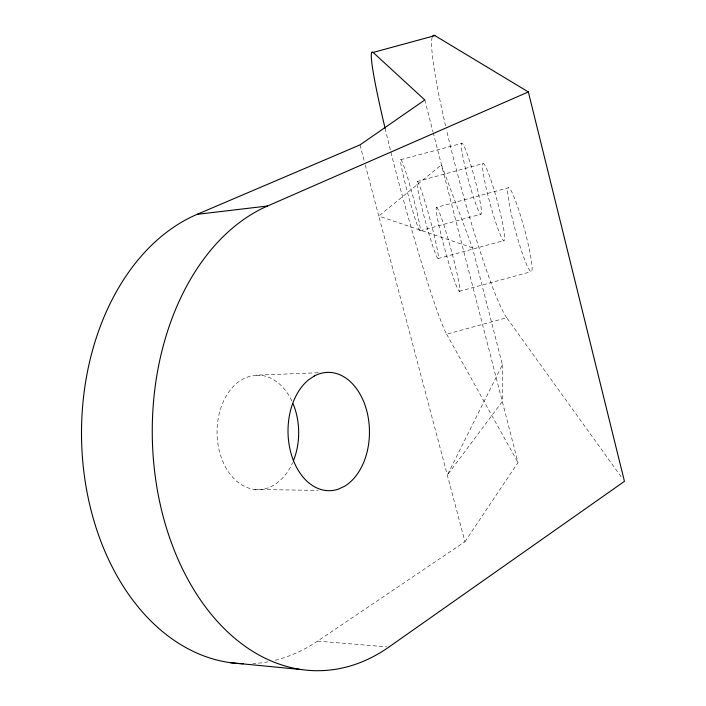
<?xml version="1.0" encoding="UTF-8"?>
<svg xmlns="http://www.w3.org/2000/svg" width="706" height="706" viewBox="0 0 706 706"><rect width="100%" height="100%" fill="white"/><g stroke="black" fill="none" stroke-linecap="round" stroke-linejoin="round"><path stroke-width="0.53" stroke-dasharray="3.53 2.65" d="M502.398 364.684L502.31 401.502L447.33 475.094L502.398 364.684L472.473 247.806L441.471 164.807L378.795 216.062L464.954 541.723L317.612 641.092A229.706 164.207 89.6 0 1 274.387 660.454M464.954 541.723L518.001 462.562L433.272 132.922M400.77 159.644L401.193 159.927A36.871 2.136 74.8 0 1 414.025 200.398A36.871 2.136 74.8 0 1 419.567 230.341L418.87 229.018A36.871 2.136 74.8 0 1 406.859 190.064A36.871 2.136 74.8 0 1 400.77 159.644L462.306 143.256A36.862 3.248 74.9 0 1 475.994 183.489A36.862 3.248 74.9 0 1 480.248 213.777L479.4 212.488A36.862 3.248 74.9 0 1 466.728 173.729A36.862 3.248 74.9 0 1 461.715 143.018M417.175 181.53L417.687 181.901A39.915 2.506 74.8 0 1 431.851 226.114A39.915 2.506 74.8 0 1 437.446 257.972L436.643 256.454A39.915 2.506 74.8 0 1 423.45 214.006A39.915 2.506 74.8 0 1 417.175 181.53L483.169 163.527L483.875 163.836A39.907 3.812 74.8 0 1 499.045 207.767A39.907 3.812 74.8 0 1 503.14 240.031L502.151 238.566A39.907 3.812 74.8 0 1 488.181 196.33A39.907 3.812 74.8 0 1 483.169 163.527M436.555 207.379L437.173 207.864A43.516 2.983 74.7 0 1 452.961 256.587A43.516 2.983 74.7 0 1 458.556 290.572L457.612 288.825A43.516 2.983 74.7 0 1 442.971 242.176A43.516 2.983 74.7 0 1 436.555 207.379L508.514 187.734L509.361 188.158A43.507 4.527 74.8 0 1 526.358 236.536A43.507 4.527 74.8 0 1 530.153 271.007L528.988 269.313A43.507 4.527 74.8 0 1 513.43 222.937A43.507 4.527 74.8 0 1 508.514 187.734M420.035 230.818L480.892 214.2M438.011 258.564L503.899 240.57M459.235 291.331L531.071 271.695M385.105 128.342A147.836 8.578 74.8 0 0 446.651 334.176L506.705 317.753L621.871 477.768M318.115 372.75L256.066 375.186L249.712 376.236L243.535 378.681L237.693 382.467A57.257 40.816 89.5 0 0 219.937 453.27A57.257 40.816 89.5 0 0 267.583 488.075C276.655 484.845 283.83 477.891 288.886 469.834A57.257 40.816 89.5 0 0 292.602 462.704M254.848 489.47L318.256 490.396M256.066 375.186L262.455 375.539A57.257 40.816 89.5 0 1 292.743 402.932M317.612 641.092L386.711 646.864M472.473 247.806L378.795 216.062L364.755 162.954M446.651 334.176L518.001 462.562M359.981 144.906L364.472 161.895M424.809 99.978L432.999 131.863M506.705 317.753A147.81 13.052 74.9 0 1 446.483 129.825M445.574 125.889A147.81 13.052 74.9 0 1 432.187 37.312M268.024 661.813A229.706 164.207 89.6 0 1 252.986 663.614"/><path stroke-width="1.06" d="M267.548 206.011L528.353 91.939L624.448 481.342L388.9 647.049A237.419 163.933 89.3 0 1 163.986 519.519A237.419 163.933 89.3 0 1 267.548 206.011L197.142 214.333A229.706 164.207 89.6 0 0 83.167 465.616A229.706 164.207 89.6 0 0 243.208 663.746M197.142 214.333L359.981 144.906L424.809 99.978L373.156 52.438L434.922 35.618L528.353 91.939M230.138 662.652L301.683 669.606M385.105 128.342A147.836 8.578 74.8 0 1 373.156 52.438M293.14 403.885A57.257 40.816 89.5 0 1 293.405 460.815M432.849 35.874A147.81 13.052 74.9 0 1 434.922 35.618M314.32 375.998L308.504 379.907A59.163 40.727 89.3 0 0 290.951 453.084A59.163 40.727 89.3 0 0 338.615 489.064L344.643 486.213A59.163 40.727 89.3 0 0 366.538 410.018A59.163 40.727 89.3 0 0 314.32 375.998"/></g></svg>
